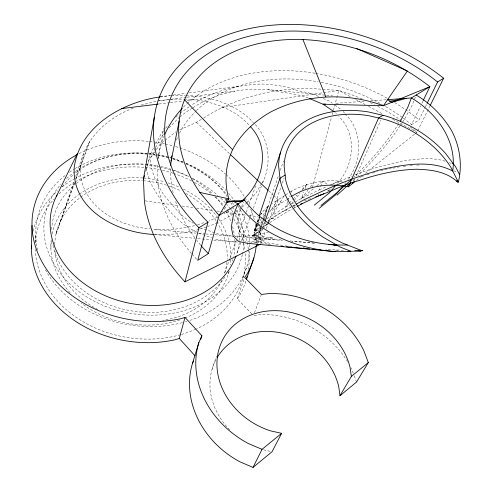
<?xml version="1.0" encoding="UTF-8"?>
<svg xmlns="http://www.w3.org/2000/svg" width="492" height="492" viewBox="0 0 492 492"><rect width="100%" height="100%" fill="white"/><g stroke="black" fill="none" stroke-linecap="round" stroke-linejoin="round"><path stroke-width="0.37" stroke-dasharray="2.46 1.84" d="M35.498 242.488L35.738 234.893M50.897 248.331L51.352 239.998M261.055 228.202L259.954 236.621L260.945 243.946M261.147 227.482L263.171 220.275M256.553 224.66L255.096 235.182L256.043 242.808M158.006 159.039L163.608 128.504M133.252 108.185C104.132 118.738 75.436 146.727 81.334 180.14C88.831 210.342 120.786 226.418 149.728 228.823M196.806 232.144C175.441 222.04 160.97 202.31 150.109 182.009L146.278 169.365L149.789 155.558L153.842 147.336M312.383 187.538L331.374 117.699M332.18 114.734L333.189 111.032M333.373 110.356L338.785 90.454A171.068 127.428 21.5 0 1 362.506 99.101M145.669 171.462L146.075 170.066M146.278 169.365L148.971 160.078L154.697 151.936M262.5 183.172C271.904 163.615 269.721 138.51 253.767 123.018M228.319 273.896L229.229 271.03M256.523 223.94L253.903 231.744L255.108 235.225C263.454 239.456 273.398 239.739 282.605 240.379M257.248 221.781L258.706 217.427M257.371 224.967L256.67 227.046L253.903 231.744L256.59 224.727M257.605 224.272L259.708 218.03M260.643 215.256L261.344 213.171L268.46 205.674L263.552 219.955M73.702 182.218L55.934 234.395L74.452 183.245M75.676 176.425L83.326 153.959M242.728 278.411L247.125 265.582M212.064 369.246L216.554 356.177M260.735 227.378L258.011 235.317L259.173 238.866L264.524 242.285L283.718 245.631M263.423 219.549L278.552 175.447M280.286 170.386L283.509 160.989M251.843 313.902L237.261 298.785L244.143 278.816M257.457 243.355L262.593 228.522M262.839 227.802L264.831 222.058M261.166 243.319L265.299 231.547M266.32 228.651L268.097 223.583M268.355 222.858L281.073 186.665M282.346 183.042L284.124 177.975M224.715 272.771L229.592 259.081M229.85 258.355L246.018 212.956M246.277 212.237L248.841 205.029M249.1 204.309L256.289 184.131M75.756 179.642L89.581 141.462L75.633 179.592M256.787 224.604L254.53 230.81L257.531 223.048M257.79 221.843L259.548 217.015L257.377 221.849M60.368 221.32L74.317 183.19M237.119 252.685L249.942 217.569M250.2 216.855L252.033 211.837M253.343 208.251L261.455 186.037M287.771 201.406L285.735 206.941L266.713 218.915M288.023 200.718L289.806 195.871M291.073 192.415L291.584 191.031C307.039 182.864 324.837 179.088 342.229 181.493M254.469 312.715L261.129 295.151M257.667 221.923L259.278 217.716M291.664 204.014L301.35 198.534L303.779 192.212M305.126 188.7L306.744 184.488L300.969 190.662M257.802 222.347L259.708 217.409M260.803 214.586L261.344 213.171L260.748 214.457M415.371 97.102L412.413 104.71L404.658 118.923L400.42 125.232M308.453 189.475L301.35 198.534L319.24 189.906L320.335 187.2M320.606 186.523L322.783 181.118L328.527 185.164M240.496 209.364L239.659 211.382L237.63 222.808L239.321 231.148L244.456 236.222L252.617 238.023L263.521 236.615L274.628 239.081L282.715 240.182M241.609 206.683L243.558 201.984M257.771 225.041L256.67 227.046L260.754 223.675L263.122 218.134M263.417 217.446L268.46 205.674L261.455 218.362M261.437 225.336L264.173 219.131M353.643 181.437L354.449 179.617M355.944 176.247L380.783 120.233M265.778 215.588L264.782 217.753L263.288 217.544M403.311 118.185A150.7 110.257 21.2 0 1 411.527 124.642L420.531 106.001M421.865 103.24L422.868 101.168M411.527 124.642L419.018 119.882L425.088 107.471M425.426 106.782L426.779 104.027M417.628 130.909L429.799 106.29M348.354 179.285C362.155 159.605 362.979 131.05 344.978 113.658M155.232 148.166L150.447 157.981C150.527 171.407 156.8 183.823 163.836 194.918C172.686 205.182 180.798 216.8 193.116 223.214M155.583 147.52L161.517 136.536L163.676 133.978M155.663 143.984L160.669 134.746L163.602 130.515M263.423 228.097L260.668 230.428L258.011 235.317L235.342 236.529L274.216 239.887M258.14 224.377L261.086 219.032M267.402 244.1L258.835 242.267L256.941 241.59L253.712 239.346L252.55 235.779L255.428 230.711L260.895 225.84M283.755 196.222L272.802 214.801L278.115 199.777L284.96 195.422M261.609 183.553L255.803 193.307L247.679 202.077M261.996 182.907L263.546 180.306M259.505 231.191L260.606 234.739L263.521 236.615M398.754 123.492C386.159 143.32 370.494 161.007 353.687 177.348M399.996 125.86C387.985 144.107 373.403 160.552 357.862 175.853M263.921 220.145L265.213 218.294M269.511 212.12L278.115 199.777L272.187 203.43M156.401 149.513L160.232 144.07L164.408 140.792M237.261 298.785L239.444 295.827A109.402 88.566 9.7 0 0 246.338 279.542M267.599 223.589L263.89 227.624M268.042 222.999L271.572 218.282L284.456 210.441L291.079 207.224M310.347 187.065L313.662 182.833M291.498 203.78L300.077 192.925M302.457 189.912L306.744 184.488M344.492 184.346L345.87 182.717M337.672 183.178C354.037 164.912 357.45 134.513 338.865 116.469M169.027 127.883L179.229 117.336M165.62 128.227L168.645 124.79M270.969 210.09L272.402 208.528L286.332 199.875M247.175 202.624L242.255 207.132M288.89 203.571L285.735 206.941L289.702 205.023M289.413 203.012L292.568 199.647M293.091 199.082L296.768 195.152M265.25 223.971L266.332 222.882M354.72 179.008L351.989 181.628M260.754 223.675L263.066 221.382M175.81 117.287L179.014 114.181M301.35 198.534L313.853 188.375M316.83 185.958L322.783 181.118M356.429 180.398L360.624 177.065M365.415 173.252L414.559 134.187M415.156 133.707L416.952 132.28A171.068 127.428 21.5 0 0 410.494 127.102M165.005 140.325L175.749 131.893M179.795 116.893L186.074 112.071L192.323 108.129M180.084 113.148L190.902 105.546M233.331 213.743L230.354 215.951L218.19 222.138M235.711 211.978L241.658 207.569M232.279 208.38L226.787 212.421L224.149 213.762M269.161 223.104L263.398 226.517M269.77 222.685L288.054 211.093L292.193 209.082M265.502 222.402L261.867 224.875L266.719 224.77L262.482 226.412M267.931 220.754L271.572 218.282L275.864 218.522M267.949 221.259L277.119 215.022L291.854 206.363M285.563 195.023L289.173 192.63M289.776 192.231L291.584 191.031M286.934 199.475L291.159 196.665M260.742 227.919L255.428 230.711L260.668 230.428L252.55 235.779L259.173 238.866L253.712 239.346L260.366 239.665M252.716 235.527L260.668 230.428M318.435 96.506C309.812 91.635 299.327 92.268 290.594 88.037C277.986 85.276 265.108 82.884 252.175 84.692C230.742 86.444 209.407 93.099 191.523 105.159M192.95 107.736C210.041 96.327 230.57 90.725 250.92 89.163L268.14 89.612L325.888 95.239M328.33 190.834L331.534 188.873M179.808 129.851L196.437 122.293L202.975 118.437M203.633 118.049C238.356 95.614 280.957 85.946 322.02 89.236M327.352 191.099L331.331 188.793M292.98 206.148L295.514 204.721M292.881 208.743L296.922 206.683M217.513 222.482L213.46 224.543L207.661 226.443M217.544 217.095L208.817 221.117M292.482 206.062L295.6 204.549M329.769 185.263L339.148 180.976M319.24 189.906L327.131 186.437M331.756 184.402L352.1 176.142M354.818 175.023C370.501 168.387 387.204 164.857 403.661 160.736C417.339 159.1 431.791 156.942 445.174 161.204M258.952 227.784L261.775 226.689M272.703 237.181L259.124 241.793L250.588 242.931M304.265 200.767L311.467 198.362M293.257 206.511L297.605 205.084M255.428 230.711L261.965 228.577M198.952 229.284L194.604 230.711L174.586 234.087L155.048 234.456M199.678 229.051L206.935 226.677M194.691 225.699L174.549 229.29L155.589 229.629L152.655 229.223M197.513 224.782L205.287 222.267M361.023 176.708L363.896 175.81M366.768 174.918L369.64 174.027M372.512 173.129L377.536 171.567M141.019 105.116L156.77 101.069M271.08 237.052L253.7 241.295L244.795 241.701M268.81 231.898L252.556 235.791L258.115 235.975M380.414 170.749L400.058 166.696M221.283 107.631L322.85 92.785M323.607 92.674L338.785 90.454L351.589 97.305M160.257 96.801L170.134 95.473M173.172 95.061L186.087 93.326M189.125 92.914L238.509 86.272M159.045 100.78L170.429 99.323M171.185 99.224L186.363 97.275M187.12 97.182L234.924 91.051M159.008 103.99L169.672 102.68M170.435 102.588L182.618 101.094M187.188 100.528L201.658 98.751M254.155 315.433L260.908 314.609A88.357 76.155 30.8 0 1 347.616 361.774M157.502 100.983L173.627 99.058L183.498 99.187M160.177 96.887L170.619 95.651M171.364 95.565L185.416 95.466M403.077 166.345L406.896 166.019M409.953 165.761L413.778 165.429M416.835 165.171L420.654 164.845M335.919 103.302L364.8 101.272M370.876 100.842L386.079 99.771M213.786 240.114L237.372 242.039M184.26 99.2C208.128 99.784 233.737 107.44 249.807 125.964M186.154 95.473C210.508 96.383 236.357 104.15 253.282 122.465M343.514 250.305L325.63 249.376M294.118 207.347L295.637 207.409M335.495 250.649L338.558 250.828M322.783 89.292L338.785 90.454M314.345 243.208L292.371 241.308M290.262 240.963L314.468 243.066M303.004 247.716L304.523 247.839M155.589 229.629L195.847 233.11M198.885 233.374L204.961 233.897M205.718 233.964L214.075 234.684M214.832 234.752L233.823 236.394M155.06 234.549L194.721 238.306M197.772 238.595L210.736 239.825M326.645 95.313L332.727 95.909M285.169 245.84L286.651 246.006M289.616 246.326L292.58 246.646M296.282 247.052L297.765 247.212M145.128 200.859L179.07 205.65M182.108 206.08L192.735 207.581M196.536 208.116L213.233 210.478M217.033 211.013L220.065 211.437M220.828 211.548L223.104 211.868M226.142 212.298L232.974 213.264M233.737 213.368L245.121 214.979M248.915 215.514L258.029 216.8M235.139 242.138L216.462 239.438L214.327 238.694M231.578 235.969L218.042 233.977L201.492 228.196M268.115 244.247L271.744 244.788M284.456 210.441L288.054 211.093M263.527 449.817L270.637 451.404M268.14 89.612C281.559 92.926 295.864 93.006 308.835 98.265M198.7 233.251L211.486 237.704M449.276 162.692L451.33 163.436M323.201 98.492L328.644 100.774L332.371 103.252M355.63 99.47L365.064 104.519M368.434 106.321L383.262 114.249M392.696 119.298L416.952 132.28M453.944 170.669L457.585 173.061M334.855 104.907L340.784 109.353M335.39 112.693L336.491 113.523M196.437 122.293L229.776 153.916M268.669 190.816L273.115 195.029M273.669 195.558L281.461 202.95M318.053 194.395L319.388 195.718M343.047 111.284L344.492 113.068M353.317 373.231L352.333 370.507A88.357 76.155 30.8 0 0 350.993 367.788M354.302 375.956L356.516 382.081M229.715 429.823A67.509 58.148 30.7 0 1 216.455 358.797M33.192 231.08A109.402 88.566 9.7 0 1 57.558 190.791M62.164 186.929A109.402 88.566 9.7 0 1 73.8 179.119M74.446 178.75A109.402 88.566 9.7 0 1 158.934 166.843M159.685 166.997A109.402 88.566 9.7 0 1 171.542 170.004M172.268 170.226A109.402 88.566 9.7 0 1 189.223 176.782M192.587 178.418A109.402 88.566 9.7 0 1 218.011 195.638M220.76 198.178A109.402 88.566 9.7 0 1 225.588 203.098M226.105 203.67A109.402 88.566 9.7 0 1 233.288 212.587M234.992 215.059A109.402 88.566 9.7 0 1 248.337 249.044M248.442 249.788A109.402 88.566 9.7 0 1 248.386 269.948M245.268 253.657A105.608 85.479 9.7 0 1 196.603 328.822M195.89 329.142A105.608 85.479 9.7 0 1 181.204 334.511M180.478 334.72A105.608 85.479 9.7 0 1 35.326 249.315M35.418 242.605A105.608 85.479 9.7 0 1 54.348 198.707M59.114 193.854A105.608 85.479 9.7 0 1 74.643 182.194M75.288 181.812A105.608 85.479 9.7 0 1 144.488 167.409M145.226 167.477A105.608 85.479 9.7 0 1 159.39 169.617M162.403 170.281A105.608 85.479 9.7 0 1 172.753 173.147M173.485 173.387A105.608 85.479 9.7 0 1 191.714 181.007M194.377 182.421A105.608 85.479 9.7 0 1 211.911 194.192M214.82 196.659A105.608 85.479 9.7 0 1 223.866 205.638M224.358 206.197A105.608 85.479 9.7 0 1 226.744 209.038M227.212 209.617A105.608 85.479 9.7 0 1 231.99 216.185M233.614 218.737A105.608 85.479 9.7 0 1 244.973 250.637M226.886 262.316A86.672 70.092 9.7 0 1 224.272 274.155M221.812 280.292A86.672 70.092 9.7 0 1 162.711 320.452M97.816 309.505A86.672 70.092 9.7 0 1 54.913 250.496M54.753 244.579A86.672 70.092 9.7 0 1 80.122 197.593M80.706 197.151A86.672 70.092 9.7 0 1 142.495 180.687M143.258 180.748A86.672 70.092 9.7 0 1 166.407 185.195M169.285 186.13A86.672 70.092 9.7 0 1 181.13 191.013M185.755 193.417A86.672 70.092 9.7 0 1 216.363 221.172M216.775 221.806A86.672 70.092 9.7 0 1 227.138 259.302M79.034 153.652A112.939 89.636 9.9 0 1 148.805 141.388M149.562 141.462A112.939 89.636 9.9 0 1 164.543 143.793M165.287 143.953A112.939 89.636 9.9 0 1 172.667 145.761M175.57 146.585A112.939 89.636 9.9 0 1 225.453 174.027M226 174.525A112.939 89.636 9.9 0 1 247.624 202.421M250.748 209.205A112.939 89.636 9.9 0 1 254.235 219.739M255.059 223.294A112.939 89.636 9.9 0 1 256.461 242.913M239.253 242.544A95.325 75.59 10 0 1 236.191 255.514M62.269 186.665A95.325 75.59 10 0 1 73.929 174.273M75.657 172.864A95.325 75.59 10 0 1 154.777 154.242M157.772 154.728A95.325 75.59 10 0 1 171.831 158.055M172.557 158.276A95.325 75.59 10 0 1 183.202 162.132M185.958 163.326A95.325 75.59 10 0 1 227.741 197.563M229.34 200.072A95.325 75.59 10 0 1 230.471 201.984M230.834 202.624A95.325 75.59 10 0 1 233.183 207.181M233.491 207.839A95.325 75.59 10 0 1 234.081 209.155M235.502 212.661A95.325 75.59 10 0 1 239.34 241.812M229.124 270.987A90.454 73.16 9.7 0 1 186.025 317.611M179.887 319.911A90.454 73.16 9.7 0 1 81.235 303.004M70.11 292.734A90.454 73.16 9.7 0 1 51.193 239.862M52.152 233.841A90.454 73.16 9.7 0 1 78.726 194.604M79.353 194.155A90.454 73.16 9.7 0 1 142.901 178.006M143.658 178.061A90.454 73.16 9.7 0 1 164.506 181.819M168.11 182.889A90.454 73.16 9.7 0 1 179.352 187.151M183.387 189.045A90.454 73.16 9.7 0 1 217.716 217.556M218.583 218.786A90.454 73.16 9.7 0 1 230.877 257.593M230.797 259.837A90.454 73.16 9.7 0 1 230.287 265.059M249.672 251.277A107.631 86.1 9.8 0 1 189.709 320.464M186.819 321.387A107.631 86.1 9.8 0 1 185.355 321.817M182.397 322.629A107.631 86.1 9.8 0 1 45.289 269.591M37.767 250.213A107.631 86.1 9.8 0 1 65.233 175.367M69.409 172.262A107.631 86.1 9.8 0 1 74.464 168.959M75.116 168.572A107.631 86.1 9.8 0 1 148.326 153.689M149.076 153.768A107.631 86.1 9.8 0 1 155.048 154.556M157.268 154.918A107.631 86.1 9.8 0 1 169.063 157.489M169.789 157.686A107.631 86.1 9.8 0 1 171.954 158.295M172.674 158.51A107.631 86.1 9.8 0 1 183.288 162.151M186.056 163.27A107.631 86.1 9.8 0 1 226.129 190.564M228.663 193.368A107.631 86.1 9.8 0 1 234.659 200.982M238.03 206.099A107.631 86.1 9.8 0 1 249.795 243.688M249.819 244.45A107.631 86.1 9.8 0 1 249.795 249.007M242.353 254.536A100.54 80.079 9.9 0 1 106.549 306.762A100.54 80.079 9.9 0 1 60.817 184.365M66.531 178.528A100.54 80.079 9.9 0 1 74.735 171.911M75.356 171.468A100.54 80.079 9.9 0 1 148.356 154.254M149.125 154.334A100.54 80.079 9.9 0 1 168.695 157.969M173.092 159.236A100.54 80.079 9.9 0 1 183.122 162.815M185.915 163.99A100.54 80.079 9.9 0 1 227.126 195.023M229.832 198.657A100.54 80.079 9.9 0 1 231.923 201.763M232.322 202.39A100.54 80.079 9.9 0 1 234.241 205.595M236.646 210.176A100.54 80.079 9.9 0 1 242.513 253.804M232.857 259.53A92.182 73.689 9.9 0 1 232.433 260.988M224.862 276.996A92.182 73.689 9.9 0 1 128.959 310.427A92.182 73.689 9.9 0 1 52.773 244.401M51.672 229.53A92.182 73.689 9.9 0 1 75.098 184.42M76.272 183.454A92.182 73.689 9.9 0 1 144.863 164.162M145.595 164.217A92.182 73.689 9.9 0 1 158.006 165.921M160.902 166.517A92.182 73.689 9.9 0 1 170.158 168.959M173.793 170.146A92.182 73.689 9.9 0 1 189.125 176.788M192.421 178.608A92.182 73.689 9.9 0 1 212.31 193.608M215.422 196.831A92.182 73.689 9.9 0 1 223.19 206.702M223.608 207.335A92.182 73.689 9.9 0 1 231.345 222.882M232.519 226.56A92.182 73.689 9.9 0 1 234.518 236.246M234.819 239.266A92.182 73.689 9.9 0 1 233.589 256.572M196.677 259.229A164.088 120.171 21.2 0 1 192.009 254.1M191.505 253.521A164.088 120.171 21.2 0 1 157.551 163.412M158.104 158.27A164.088 120.171 21.2 0 1 164.033 136.253M183.43 107.145A164.088 120.171 21.2 0 1 186.696 103.972M187.255 103.455A164.088 120.171 21.2 0 1 315.163 73.246M315.907 73.37A164.088 120.171 21.2 0 1 387.468 98.4M394.639 102.576A164.088 120.171 21.2 0 1 419.018 119.882M200.539 244.985A150.7 110.257 21.2 0 1 196.695 240.237M194.869 237.839A150.7 110.257 21.2 0 1 175.429 200.865M173.147 192.673A150.7 110.257 21.2 0 1 170.619 167.735M176.4 140.06A150.7 110.257 21.2 0 1 177.581 137.256M179.555 133.135A150.7 110.257 21.2 0 1 195.859 111.155M196.413 110.62A150.7 110.257 21.2 0 1 318.293 81.807M321.239 82.349A150.7 110.257 21.2 0 1 382.376 104.667M385.673 106.555A150.7 110.257 21.2 0 1 402.702 117.736M370.156 102.545A171.068 127.428 21.5 0 1 374.295 104.55M377.721 106.29A171.068 127.428 21.5 0 1 401.275 120.399"/><path stroke-width="0.74" d="M31.383 248.626L31.998 225.514M309.548 98.56L322.998 104.212L383.428 105.731L387.598 99.667L411.392 97.957C436.447 112.631 457.197 140.841 452.732 171.019C430.568 159.445 403.44 164.691 380.119 169.802C359.935 175.816 340.12 183.055 320.969 191.843L304.111 199.727L296.252 204.174M260.305 244.266L185.01 281.836A171.068 127.428 21.5 0 1 144.371 200.754L143.436 179.143L154.334 117.078M171.124 161.062L179.162 121.001M160.177 96.887C122.268 102.225 79.876 126.296 74.206 167.477C71.74 210.016 117.551 232.925 154.297 234.475M185.01 281.836L198.946 227.734A183.737 129.488 20.8 0 1 202.587 46.685A183.737 129.488 20.8 0 1 443.661 78.246L430.137 105.602M443.661 78.246L437.572 81.961A172.428 121.407 20.7 0 0 210.724 51.912A172.428 121.407 20.7 0 0 207.968 222.224L197.747 260.348L208.362 253.614L219.081 215.435L228.891 198.879C224.02 182.575 225.367 165.109 232.593 149.709C241.037 133.806 254.45 121.364 269.93 112.41C304.554 93.984 346.817 92.164 383.428 105.731L429.873 86.666C393.655 58.4 348.828 41.679 302.924 39.526A158.344 111.37 20.7 0 0 199.764 192.403L219.081 215.435L244.395 199.973C267.709 231.72 309.001 246.209 347.401 244.985M31.39 245.533A109.402 88.566 9.7 0 0 175.09 339.775L179.285 338.441L185.004 317.414L201.886 335.722L200.791 339.283M143.436 179.143L144.451 175.65M217.206 357.506A67.509 58.148 30.7 0 1 283.251 333.398A67.509 58.148 30.7 0 1 338.668 386.306L339.978 395.716L351.374 376.411L349.935 366.823A69.858 59.206 29.5 0 0 278.423 310.753A69.858 59.206 29.5 0 0 217.046 360.285A69.858 59.206 29.5 0 0 270.569 430.869L281.621 433.341L272.058 451.717L253.036 467.4L239.868 461.803A88.357 76.155 30.8 0 1 192.593 363.059L198.885 342.53L201.886 335.722M259.198 215.976L280.631 152.114M256.48 246.172L257.211 244.063M265.077 221.338L280.01 178.215L285.145 175.078M253.872 257.913L246.338 279.542A109.402 88.566 9.7 0 0 247.107 276.621M315.79 196.917C329.855 192.04 343.059 184.924 357.487 180.97L358.785 180.632C377.339 174.217 396.632 169.875 416.3 169.223C430.371 169.586 445.383 171.351 456.41 180.964L458.07 182.397L458.624 180.97C462.369 164.033 459.743 146.438 451.834 131.056C443.126 116.303 430.949 103.775 416.183 95.03M199.764 192.403L228.891 198.879L225.545 199.721L227.212 201.714L232.753 200.982L238.005 203.873L233.331 215.287L231.283 227.433L233.226 236.234L238.835 241.529L247.648 243.325L335.396 251.646L360.673 251.037L362.795 250.643L360.335 250.077L342.346 242.993A92.668 65.621 23.6 0 1 285.791 180.589L284.161 166.739A92.668 65.621 23.6 0 1 368.711 115.694L385.039 119.488A92.668 65.621 23.6 0 1 450.85 167.305L457.585 180.613L458.07 182.397M192.593 363.059L193.479 361.048M291.762 196.265C308.435 185.871 329.197 182.84 348.33 186.837L378.6 117.988L382.961 115.325M352.832 183.258L353.373 182.046M423.2 100.479L429.873 86.666L411.392 97.957L407.671 107.637L400.414 121.007M56.402 196.302L77.312 153.541M427.111 103.338L437.572 81.961M253.036 467.4L262.039 449.319L281.621 433.341M457.16 181.351L457.585 180.613M256.203 245.932A112.939 89.636 9.9 0 1 246.873 274.395L244.635 277.39L261.393 294.45L269.124 293.558A91.438 77.545 29.6 0 1 363.889 350.79L368.311 362.586L356.516 382.081L339.978 395.716M343.115 185.97L335.421 195.066L319.197 208.35M335.851 185.318L329.492 192.784L314.24 205.219M241.221 201.474C262.925 183.454 271.363 148.27 250.287 126.512M337.026 195.103L350.858 182.649M351.571 179.463L336.614 192.925L320.981 205.465M351.374 376.411L368.311 362.586M348.33 186.837L354.634 181.831M241.603 201.369L244.395 199.973L241.603 201.369L233.337 201.296L226.996 202.077L233.337 201.296L242.125 201.013L232.753 200.982M321.928 194.764L323.847 193.59M198.946 227.734L207.968 222.224M321.381 194.561L302.678 203.424L297.562 206.32M300.507 204.137L302.678 203.424M185.004 317.414L180.681 318.748A112.939 89.636 9.9 0 1 44.993 266.953A112.939 89.636 9.9 0 1 77.01 154.709M391.706 102.33L389.892 101.18L391.706 102.33L406.435 98.326L389.892 101.18L387.598 99.667L407.388 71.008L356.62 48.53M121.69 108.578L158.246 104.089M325.28 104.052L322.998 104.212L334.289 111.862M362.795 250.643L354.769 250.711M452.499 163.418L453.673 163.399M456.41 180.964L457.886 180.97M347.973 251.172L350.87 251.277L340.292 247.101L322.617 236.873A98.394 69.698 23.6 0 1 280.274 180.589L278.613 165.878A98.394 69.698 23.6 0 1 368.44 111.948L385.71 115.964A98.394 69.698 23.6 0 1 445.401 153.252L455.457 166.517L459.405 174.26M328.594 244.493L336.38 245.182M318.625 249.678L320.163 249.764M309.628 248.983L290.92 247.267M312.611 249.223L314.855 249.407M333.779 245.041L336.036 245.237M358.52 250.846L360.673 251.037M281.916 246.283L283.417 246.443M286.418 246.775L289.419 247.107M335.396 251.646C298.681 248.841 260.237 234.604 238.005 203.873M262.039 449.319L248.362 443.544A91.438 77.545 29.6 0 1 198.885 342.53M230.33 154.445L268.115 190.287M184.531 99.815L232.593 149.709M179.285 338.441L195.023 355.802M302.924 39.526L325.827 96.887M235.932 256.221A95.325 75.59 10 0 1 113.8 299.031A95.325 75.59 10 0 1 57.072 194.973M164.918 134.193A164.088 120.171 21.2 0 1 182.378 108.234M208.362 253.614A150.7 110.257 21.2 0 1 201.037 245.57M170.73 165.484A150.7 110.257 21.2 0 1 171.899 155.81"/></g></svg>
